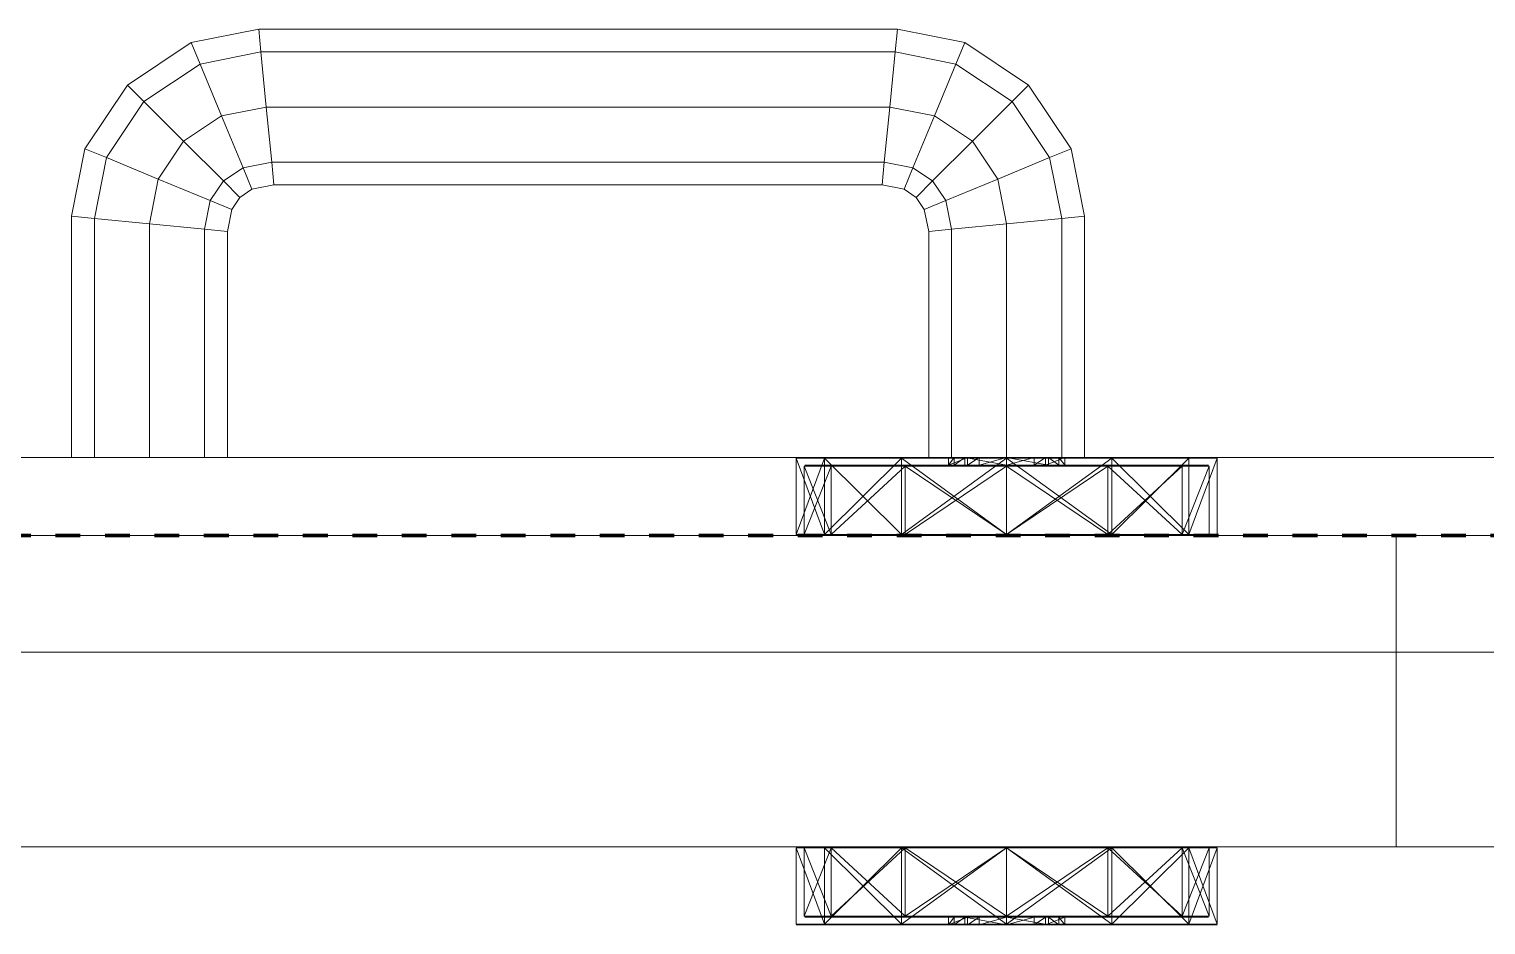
# Model space of a CAD drawing. Header units: millimetres. Extents: x -5300 to 98858, y -5196 to 93886.
# Drawn here: x 36936.6 to 37123.5, y 43115 to 43230 of the extents above; entities that cross this region are included whole.
import ezdxf

# ---------------------------------------------------------------- set-up
doc = ezdxf.new("R2010")
doc.units = ezdxf.units.MM
doc.linetypes.add('Штрих', pattern=[6.35, 3.175, -3.175])
doc.linetypes.add('Штрих_2_', pattern=[6.35, 3.175, -3.175])
for name, color, linetype, lineweight, true_color in [('_Разделитель помещений_', 4, 'Штрих', 70, 0x00ffff), ('Двери', 7, 'Continuous', 18, 0x7f7f7f), ('Стены', 7, 'Continuous', 18, 0x7f7f7f)]:
    doc.layers.add(name, color=color, linetype=linetype, lineweight=lineweight, true_color=true_color)

# ---------------------------------------------------------------- blocks, each defined once
blk = doc.blocks.new('СТВ_Перегородка_Кирпич 242319 - СТВ_Перегородка_Кирпич 2-249685-Подвал')
at = {"layer": 'Стены', "color": 254, "true_color": 0xd4d4d4}
blk.add_line((33750, 43150), (58000, 43150), dxfattribs=at)
blk = doc.blocks.new('СТВ_Перегородка_Кирпич 242319 - СТВ_Перегородка_Кирпич-249678-Подвал')
at = {"layer": 'Стены', "color": 254, "true_color": 0xd4d4d4}
for p, q in [((33750, 43165), (57830, 43165)), ((57830, 43165), (33750, 43165)), ((44735, 43165), (35765, 43165)), ((36400, 43165), (38100, 43165)), ((38100, 43165), (36400, 43165)), ((36400, 43165), (38100, 43165)), ((38100, 43165), (36400, 43165)), ((57830, 43150), (33750, 43150)), ((57830, 43150), (33750, 43150)), ((35750, 43150), (44750, 43150)), ((35750, 43150), (44750, 43150)), ((35750, 43150), (38750, 43150)), ((44735, 43150), (35765, 43150)), ((36400, 43150), (38100, 43150)), ((38100, 43150), (36400, 43150)), ((38100, 43150), (36400, 43150)), ((36400, 43150), (38100, 43150)), ((36400, 43150), (38100, 43150)), ((38100, 43150), (36400, 43150)), ((38100, 43150), (36400, 43150)), ((36400, 43150), (38100, 43150))]:
    blk.add_line(p, q, dxfattribs=at)
blk = doc.blocks.new('СТВ_Перегородка_Кирпич 242319 - СТВ_Перегородка_Кирпич 242319-249682-Подвал')
for name in ['СТВ_Перегородка_Кирпич 242319 - СТВ_Перегородка_Кирпич-249678-Подвал', 'СТВ_Перегородка_Кирпич 242319 - СТВ_Перегородка_Кирпич 2-249685-Подвал']:
    blk.add_blockref(name, (0, 0))
blk = doc.blocks.new('Дп-11 - Дп-11-249694-Подвал')
at = {"layer": 'Двери', "color": 254, "true_color": 0xd4d4d4}
for p, q in [((36957.36, 43228.28), (36966.02, 43230)), ((36966.02, 43230), (36957.36, 43228.28)), ((36966.3, 43227.07), (36966.02, 43230)), ((36966.02, 43230), (37047.98, 43230)), ((36966.02, 43230), (36966.3, 43227.07)), ((37047.98, 43230), (36966.02, 43230)), ((36966.02, 43230), (36966.3, 43227.07)), ((36966.3, 43227.07), (36966.02, 43230)), ((37047.7, 43227.07), (37047.98, 43230)), ((37047.98, 43230), (37047.7, 43227.07)), ((37047.98, 43230), (37047.7, 43227.07)), ((37047.7, 43227.07), (37047.98, 43230)), ((37047.98, 43230), (37056.64, 43228.28)), ((37056.64, 43228.28), (37047.98, 43230)), ((36949.18, 43222.82), (36957.36, 43228.28)), ((36957.36, 43228.28), (36949.18, 43222.82)), ((36958.5, 43225.52), (36957.36, 43228.28)), ((36957.36, 43228.28), (36958.5, 43225.52)), ((36957.36, 43228.28), (36958.5, 43225.52)), ((36958.5, 43225.52), (36957.36, 43228.28)), ((37055.5, 43225.52), (37056.64, 43228.28)), ((37056.64, 43228.28), (37055.5, 43225.52)), ((37056.64, 43228.28), (37055.5, 43225.52)), ((37055.5, 43225.52), (37056.64, 43228.28)), ((37056.64, 43228.28), (37064.82, 43222.82)), ((37064.82, 43222.82), (37056.64, 43228.28)), ((36966.3, 43227.07), (36958.5, 43225.52)), ((36958.5, 43225.52), (36966.3, 43227.07)), ((36958.5, 43225.52), (36966.3, 43227.07)), ((36966.3, 43227.07), (36958.5, 43225.52)), ((37047.7, 43227.07), (36966.3, 43227.07)), ((36967, 43220), (36966.3, 43227.07)), ((36966.3, 43227.07), (37047.7, 43227.07)), ((36966.3, 43227.07), (37047.7, 43227.07)), ((36966.3, 43227.07), (36967, 43220)), ((37047.7, 43227.07), (36966.3, 43227.07)), ((36966.3, 43227.07), (36967, 43220)), ((36967, 43220), (36966.3, 43227.07)), ((37047, 43220), (37047.7, 43227.07)), ((37047.7, 43227.07), (37047, 43220)), ((37047.7, 43227.07), (37047, 43220)), ((37047, 43220), (37047.7, 43227.07)), ((37055.5, 43225.52), (37047.7, 43227.07)), ((37047.7, 43227.07), (37055.5, 43225.52)), ((37047.7, 43227.07), (37055.5, 43225.52)), ((37055.5, 43225.52), (37047.7, 43227.07)), ((36958.5, 43225.52), (36951.3, 43220.7)), ((36951.3, 43220.7), (36958.5, 43225.52)), ((36951.3, 43220.7), (36958.5, 43225.52)), ((36958.5, 43225.52), (36951.3, 43220.7)), ((36961.26, 43218.86), (36958.5, 43225.52)), ((36958.5, 43225.52), (36961.26, 43218.86)), ((36958.5, 43225.52), (36961.26, 43218.86)), ((36961.26, 43218.86), (36958.5, 43225.52)), ((37052.74, 43218.86), (37055.5, 43225.52)), ((37055.5, 43225.52), (37052.74, 43218.86)), ((37055.5, 43225.52), (37052.74, 43218.86)), ((37052.74, 43218.86), (37055.5, 43225.52)), ((37062.7, 43220.7), (37055.5, 43225.52)), ((37055.5, 43225.52), (37062.7, 43220.7)), ((37055.5, 43225.52), (37062.7, 43220.7)), ((37062.7, 43220.7), (37055.5, 43225.52)), ((36943.72, 43214.64), (36949.18, 43222.82)), ((36949.18, 43222.82), (36943.72, 43214.64)), ((36951.3, 43220.7), (36949.18, 43222.82)), ((36949.18, 43222.82), (36951.3, 43220.7)), ((36949.18, 43222.82), (36951.3, 43220.7)), ((36951.3, 43220.7), (36949.18, 43222.82)), ((37062.7, 43220.7), (37064.82, 43222.82)), ((37064.82, 43222.82), (37062.7, 43220.7)), ((37064.82, 43222.82), (37062.7, 43220.7)), ((37062.7, 43220.7), (37064.82, 43222.82)), ((37064.82, 43222.82), (37070.28, 43214.64)), ((37070.28, 43214.64), (37064.82, 43222.82)), ((36951.3, 43220.7), (36946.48, 43213.5)), ((36946.48, 43213.5), (36951.3, 43220.7)), ((36946.48, 43213.5), (36951.3, 43220.7)), ((36951.3, 43220.7), (36946.48, 43213.5)), ((36956.39, 43215.61), (36951.3, 43220.7)), ((36951.3, 43220.7), (36956.39, 43215.61)), ((36951.3, 43220.7), (36956.39, 43215.61)), ((36956.39, 43215.61), (36951.3, 43220.7)), ((36967, 43220), (36961.26, 43218.86)), ((36961.26, 43218.86), (36967, 43220)), ((36961.26, 43218.86), (36967, 43220)), ((36967, 43220), (36961.26, 43218.86)), ((37047, 43220), (36967, 43220)), ((36967.7, 43212.93), (36967, 43220)), ((36967, 43220), (37047, 43220)), ((36967, 43220), (37047, 43220)), ((36967, 43220), (36967.7, 43212.93)), ((37047, 43220), (36967, 43220)), ((36967, 43220), (36967.7, 43212.93)), ((36967.7, 43212.93), (36967, 43220)), ((37046.3, 43212.93), (37047, 43220)), ((37047, 43220), (37046.3, 43212.93)), ((37047, 43220), (37046.3, 43212.93)), ((37046.3, 43212.93), (37047, 43220)), ((37052.74, 43218.86), (37047, 43220)), ((37047, 43220), (37052.74, 43218.86)), ((37047, 43220), (37052.74, 43218.86)), ((37052.74, 43218.86), (37047, 43220)), ((37057.61, 43215.61), (37062.7, 43220.7)), ((37062.7, 43220.7), (37057.61, 43215.61)), ((37062.7, 43220.7), (37057.61, 43215.61)), ((37057.61, 43215.61), (37062.7, 43220.7)), ((37067.52, 43213.5), (37062.7, 43220.7)), ((37062.7, 43220.7), (37067.52, 43213.5)), ((37062.7, 43220.7), (37067.52, 43213.5)), ((37067.52, 43213.5), (37062.7, 43220.7)), ((36961.26, 43218.86), (36956.39, 43215.61)), ((36956.39, 43215.61), (36961.26, 43218.86)), ((36956.39, 43215.61), (36961.26, 43218.86)), ((36961.26, 43218.86), (36956.39, 43215.61)), ((36964.02, 43212.2), (36961.26, 43218.86)), ((36961.26, 43218.86), (36964.02, 43212.2)), ((36961.26, 43218.86), (36964.02, 43212.2)), ((36964.02, 43212.2), (36961.26, 43218.86)), ((37049.98, 43212.2), (37052.74, 43218.86)), ((37052.74, 43218.86), (37049.98, 43212.2)), ((37052.74, 43218.86), (37049.98, 43212.2)), ((37049.98, 43212.2), (37052.74, 43218.86)), ((37057.61, 43215.61), (37052.74, 43218.86)), ((37052.74, 43218.86), (37057.61, 43215.61)), ((37052.74, 43218.86), (37057.61, 43215.61)), ((37057.61, 43215.61), (37052.74, 43218.86)), ((36942, 43205.98), (36943.72, 43214.64)), ((36943.72, 43214.64), (36942, 43205.98)), ((36946.48, 43213.5), (36943.72, 43214.64)), ((36943.72, 43214.64), (36946.48, 43213.5)), ((36943.72, 43214.64), (36946.48, 43213.5)), ((36946.48, 43213.5), (36943.72, 43214.64)), ((36956.39, 43215.61), (36953.14, 43210.74)), ((36953.14, 43210.74), (36956.39, 43215.61)), ((36953.14, 43210.74), (36956.39, 43215.61)), ((36956.39, 43215.61), (36953.14, 43210.74)), ((36961.49, 43210.51), (36956.39, 43215.61)), ((36956.39, 43215.61), (36961.49, 43210.51)), ((36956.39, 43215.61), (36961.49, 43210.51)), ((36961.49, 43210.51), (36956.39, 43215.61)), ((37052.51, 43210.51), (37057.61, 43215.61)), ((37057.61, 43215.61), (37052.51, 43210.51)), ((37057.61, 43215.61), (37052.51, 43210.51)), ((37052.51, 43210.51), (37057.61, 43215.61)), ((37060.86, 43210.74), (37057.61, 43215.61)), ((37057.61, 43215.61), (37060.86, 43210.74)), ((37057.61, 43215.61), (37060.86, 43210.74)), ((37060.86, 43210.74), (37057.61, 43215.61)), ((37067.52, 43213.5), (37070.28, 43214.64)), ((37070.28, 43214.64), (37067.52, 43213.5)), ((37070.28, 43214.64), (37067.52, 43213.5)), ((37067.52, 43213.5), (37070.28, 43214.64)), ((37070.28, 43214.64), (37072, 43205.98)), ((37072, 43205.98), (37070.28, 43214.64)), ((36946.48, 43213.5), (36944.93, 43205.7)), ((36944.93, 43205.7), (36946.48, 43213.5)), ((36944.93, 43205.7), (36946.48, 43213.5)), ((36946.48, 43213.5), (36944.93, 43205.7)), ((36953.14, 43210.74), (36946.48, 43213.5)), ((36946.48, 43213.5), (36953.14, 43210.74)), ((36946.48, 43213.5), (36953.14, 43210.74)), ((36953.14, 43210.74), (36946.48, 43213.5)), ((36967.7, 43212.93), (36964.02, 43212.2)), ((36964.02, 43212.2), (36967.7, 43212.93)), ((36964.02, 43212.2), (36967.7, 43212.93)), ((36967.7, 43212.93), (36964.02, 43212.2)), ((37046.3, 43212.93), (36967.7, 43212.93)), ((36967.98, 43210), (36967.7, 43212.93)), ((36967.7, 43212.93), (37046.3, 43212.93)), ((36967.7, 43212.93), (37046.3, 43212.93)), ((37046.3, 43212.93), (36967.7, 43212.93)), ((36967.7, 43212.93), (36967.98, 43210)), ((36967.7, 43212.93), (36967.98, 43210)), ((36967.98, 43210), (36967.7, 43212.93)), ((37046.02, 43210), (37046.3, 43212.93)), ((37046.3, 43212.93), (37046.02, 43210)), ((37046.3, 43212.93), (37046.02, 43210)), ((37046.02, 43210), (37046.3, 43212.93)), ((37049.98, 43212.2), (37046.3, 43212.93)), ((37046.3, 43212.93), (37049.98, 43212.2)), ((37046.3, 43212.93), (37049.98, 43212.2)), ((37049.98, 43212.2), (37046.3, 43212.93)), ((37060.86, 43210.74), (37067.52, 43213.5)), ((37067.52, 43213.5), (37060.86, 43210.74)), ((37067.52, 43213.5), (37060.86, 43210.74)), ((37060.86, 43210.74), (37067.52, 43213.5)), ((37069.07, 43205.7), (37067.52, 43213.5)), ((37067.52, 43213.5), (37069.07, 43205.7)), ((37067.52, 43213.5), (37069.07, 43205.7)), ((37069.07, 43205.7), (37067.52, 43213.5)), ((36953.14, 43210.74), (36952, 43205)), ((36952, 43205), (36953.14, 43210.74)), ((36952, 43205), (36953.14, 43210.74)), ((36953.14, 43210.74), (36952, 43205)), ((36959.8, 43207.98), (36953.14, 43210.74)), ((36953.14, 43210.74), (36959.8, 43207.98)), ((36953.14, 43210.74), (36959.8, 43207.98)), ((36959.8, 43207.98), (36953.14, 43210.74)), ((36964.02, 43212.2), (36961.49, 43210.51)), ((36961.49, 43210.51), (36964.02, 43212.2)), ((36961.49, 43210.51), (36964.02, 43212.2)), ((36964.02, 43212.2), (36961.49, 43210.51)), ((36965.16, 43209.44), (36964.02, 43212.2)), ((36964.02, 43212.2), (36965.16, 43209.44)), ((36964.02, 43212.2), (36965.16, 43209.44)), ((36965.16, 43209.44), (36964.02, 43212.2)), ((37048.84, 43209.44), (37049.98, 43212.2)), ((37049.98, 43212.2), (37048.84, 43209.44)), ((37049.98, 43212.2), (37048.84, 43209.44)), ((37048.84, 43209.44), (37049.98, 43212.2)), ((37052.51, 43210.51), (37049.98, 43212.2)), ((37049.98, 43212.2), (37052.51, 43210.51)), ((37049.98, 43212.2), (37052.51, 43210.51)), ((37052.51, 43210.51), (37049.98, 43212.2)), ((37054.2, 43207.98), (37060.86, 43210.74)), ((37060.86, 43210.74), (37054.2, 43207.98)), ((37060.86, 43210.74), (37054.2, 43207.98)), ((37054.2, 43207.98), (37060.86, 43210.74)), ((37062, 43205), (37060.86, 43210.74)), ((37060.86, 43210.74), (37062, 43205)), ((37060.86, 43210.74), (37062, 43205)), ((37062, 43205), (37060.86, 43210.74)), ((36961.49, 43210.51), (36959.8, 43207.98)), ((36959.8, 43207.98), (36961.49, 43210.51)), ((36959.8, 43207.98), (36961.49, 43210.51)), ((36961.49, 43210.51), (36959.8, 43207.98)), ((36963.6, 43208.4), (36961.49, 43210.51)), ((36961.49, 43210.51), (36963.6, 43208.4)), ((36961.49, 43210.51), (36963.6, 43208.4)), ((36963.6, 43208.4), (36961.49, 43210.51)), ((36965.16, 43209.44), (36963.6, 43208.4)), ((36963.6, 43208.4), (36965.16, 43209.44)), ((36967.98, 43210), (36965.16, 43209.44)), ((36965.16, 43209.44), (36967.98, 43210)), ((37046.02, 43210), (36967.98, 43210)), ((36967.98, 43210), (37046.02, 43210)), ((37048.84, 43209.44), (37046.02, 43210)), ((37046.02, 43210), (37048.84, 43209.44)), ((37050.4, 43208.4), (37048.84, 43209.44)), ((37048.84, 43209.44), (37050.4, 43208.4)), ((37050.4, 43208.4), (37052.51, 43210.51)), ((37052.51, 43210.51), (37050.4, 43208.4)), ((37052.51, 43210.51), (37050.4, 43208.4)), ((37050.4, 43208.4), (37052.51, 43210.51)), ((37054.2, 43207.98), (37052.51, 43210.51)), ((37052.51, 43210.51), (37054.2, 43207.98)), ((37052.51, 43210.51), (37054.2, 43207.98)), ((37054.2, 43207.98), (37052.51, 43210.51)), ((36959.8, 43207.98), (36959.07, 43204.3)), ((36959.07, 43204.3), (36959.8, 43207.98)), ((36959.07, 43204.3), (36959.8, 43207.98)), ((36959.8, 43207.98), (36959.07, 43204.3)), ((36962.56, 43206.84), (36959.8, 43207.98)), ((36959.8, 43207.98), (36962.56, 43206.84)), ((36959.8, 43207.98), (36962.56, 43206.84)), ((36962.56, 43206.84), (36959.8, 43207.98)), ((36963.6, 43208.4), (36962.56, 43206.84)), ((36962.56, 43206.84), (36963.6, 43208.4)), ((37051.44, 43206.84), (37050.4, 43208.4)), ((37050.4, 43208.4), (37051.44, 43206.84)), ((37051.44, 43206.84), (37054.2, 43207.98)), ((37054.2, 43207.98), (37051.44, 43206.84)), ((37054.2, 43207.98), (37051.44, 43206.84)), ((37051.44, 43206.84), (37054.2, 43207.98)), ((37054.93, 43204.3), (37054.2, 43207.98)), ((37054.2, 43207.98), (37054.93, 43204.3)), ((37054.2, 43207.98), (37054.93, 43204.3)), ((37054.93, 43204.3), (37054.2, 43207.98)), ((36944.93, 43205.7), (36942, 43205.98)), ((36942, 43205.98), (36944.93, 43205.7)), ((36942, 43175), (36942, 43205.98)), ((36942, 43205.98), (36944.93, 43205.7)), ((36944.93, 43205.7), (36942, 43205.98)), ((36942, 43205.98), (36942, 43175)), ((36952, 43205), (36944.93, 43205.7)), ((36944.93, 43205.7), (36944.93, 43175)), ((36944.93, 43205.7), (36952, 43205)), ((36944.93, 43175), (36944.93, 43205.7)), ((36944.93, 43175), (36944.93, 43205.7)), ((36944.93, 43205.7), (36952, 43205)), ((36952, 43205), (36944.93, 43205.7)), ((36944.93, 43205.7), (36944.93, 43175)), ((36962.56, 43206.84), (36962, 43204.02)), ((36962, 43204.02), (36962.56, 43206.84)), ((37052, 43204.02), (37051.44, 43206.84)), ((37051.44, 43206.84), (37052, 43204.02)), ((37062, 43205), (37069.07, 43205.7)), ((37069.07, 43205.7), (37062, 43205)), ((37069.07, 43205.7), (37062, 43205)), ((37062, 43205), (37069.07, 43205.7)), ((37069.07, 43205.7), (37072, 43205.98)), ((37072, 43205.98), (37069.07, 43205.7)), ((37072, 43205.98), (37069.07, 43205.7)), ((37069.07, 43205.7), (37072, 43205.98)), ((37069.07, 43175), (37069.07, 43205.7)), ((37069.07, 43205.7), (37069.07, 43175)), ((37069.07, 43205.7), (37069.07, 43175)), ((37069.07, 43175), (37069.07, 43205.7)), ((37072, 43205.98), (37072, 43175)), ((37072, 43175), (37072, 43205.98)), ((36959.07, 43204.3), (36952, 43205)), ((36952, 43205), (36952, 43175)), ((36952, 43205), (36959.07, 43204.3)), ((36952, 43175), (36952, 43205)), ((36959.07, 43204.3), (36952, 43205)), ((36952, 43205), (36952, 43175)), ((36952, 43175), (36952, 43205)), ((36952, 43205), (36959.07, 43204.3)), ((36962, 43204.02), (36959.07, 43204.3)), ((36959.07, 43204.3), (36959.07, 43175)), ((36959.07, 43204.3), (36962, 43204.02)), ((36959.07, 43175), (36959.07, 43204.3)), ((36962, 43204.02), (36959.07, 43204.3)), ((36959.07, 43204.3), (36959.07, 43175)), ((36959.07, 43175), (36959.07, 43204.3)), ((36959.07, 43204.3), (36962, 43204.02)), ((36962, 43204.02), (36962, 43175)), ((36962, 43175), (36962, 43204.02)), ((37052, 43204.02), (37054.93, 43204.3)), ((37054.93, 43204.3), (37052, 43204.02)), ((37054.93, 43204.3), (37052, 43204.02)), ((37052, 43204.02), (37054.93, 43204.3)), ((37052, 43175), (37052, 43204.02)), ((37052, 43204.02), (37052, 43175)), ((37054.93, 43204.3), (37062, 43205)), ((37062, 43205), (37054.93, 43204.3)), ((37062, 43205), (37054.93, 43204.3)), ((37054.93, 43204.3), (37062, 43205)), ((37054.93, 43175), (37054.93, 43204.3)), ((37054.93, 43204.3), (37054.93, 43175)), ((37054.93, 43204.3), (37054.93, 43175)), ((37054.93, 43175), (37054.93, 43204.3)), ((37062, 43175), (37062, 43205)), ((37062, 43205), (37062, 43175)), ((37062, 43205), (37062, 43175)), ((37062, 43175), (37062, 43205)), ((36390, 43175), (38110, 43175)), ((38110, 43175), (36390, 43175)), ((38010, 43175), (36490, 43175)), ((36490, 43175), (38010, 43175)), ((36944.93, 43175), (36942, 43175)), ((36942, 43175), (36944.93, 43175)), ((36944.93, 43175), (36942, 43175)), ((36942, 43175), (36944.93, 43175)), ((36952, 43175), (36944.93, 43175)), ((36944.93, 43175), (36952, 43175)), ((36952, 43175), (36944.93, 43175)), ((36944.93, 43175), (36952, 43175)), ((36952, 43175), (36959.07, 43175)), ((36959.07, 43175), (36952, 43175)), ((36959.07, 43175), (36952, 43175)), ((36952, 43175), (36959.07, 43175)), ((36959.07, 43175), (36962, 43175)), ((36962, 43175), (36959.07, 43175)), ((36962, 43175), (36959.07, 43175)), ((36959.07, 43175), (36962, 43175)), ((37038.62, 43175), (37035, 43175)), ((37035, 43175), (37038.62, 43175)), ((37035, 43175), (37048.5, 43175)), ((37038.62, 43174.9), (37035, 43174.9)), ((37038.62, 43174.9), (37035, 43174.9)), ((37035, 43165.1), (37035, 43174.9)), ((37038.62, 43174.9), (37035, 43165.1)), ((37038.62, 43165.1), (37035, 43174.9)), ((37038.62, 43174.9), (37035, 43174.9)), ((37035, 43174.9), (37038.62, 43174.9)), ((37035, 43174.9), (37035, 43165.1)), ((37038.62, 43174.9), (37035, 43165.1)), ((37035, 43174.9), (37038.62, 43165.1)), ((37038.7, 43175), (37035.1, 43175)), ((37038.7, 43175), (37035.1, 43175)), ((37057, 43175), (37035.1, 43175)), ((37057, 43175), (37035.1, 43175)), ((37057, 43175), (37035.1, 43175)), ((37039.48, 43173.9), (37036, 43173.9)), ((37039.48, 43173.9), (37036, 43173.9)), ((37036, 43173.9), (37036, 43165.1)), ((37039.48, 43165.1), (37036, 43173.9)), ((37039.48, 43173.9), (37036, 43165.1)), ((37039.57, 43174), (37036.1, 43174)), ((37039.57, 43174), (37036.1, 43174)), ((37057, 43174), (37036.1, 43174)), ((37057, 43174), (37036.1, 43174)), ((37057, 43174), (37036.1, 43174)), ((37048.5, 43175), (37038.62, 43175)), ((37038.62, 43175), (37048.5, 43175)), ((37038.62, 43175), (37048.5, 43175)), ((37048.5, 43174.9), (37038.62, 43174.9)), ((37048.5, 43174.9), (37038.62, 43174.9)), ((37048.5, 43174.9), (37038.62, 43165.1)), ((37048.5, 43165.1), (37038.62, 43174.9)), ((37038.62, 43165.1), (37038.62, 43174.9)), ((37038.62, 43165.1), (37038.62, 43174.9)), ((37048.5, 43174.9), (37038.62, 43174.9)), ((37048.5, 43174.9), (37038.62, 43174.9)), ((37048.5, 43165.1), (37038.62, 43174.9)), ((37048.5, 43174.9), (37038.62, 43165.1)), ((37038.62, 43174.9), (37038.62, 43165.1)), ((37038.62, 43174.9), (37038.62, 43165.1)), ((37048.55, 43175), (37038.7, 43175)), ((37048.55, 43175), (37038.7, 43175)), ((37057, 43175), (37038.7, 43175)), ((37054.53, 43175), (37038.7, 43175)), ((37055.28, 43175), (37038.7, 43175)), ((37038.7, 43175), (37057, 43175)), ((37057, 43175), (37038.7, 43175)), ((37049, 43173.9), (37039.48, 43173.9)), ((37049, 43173.9), (37039.48, 43173.9)), ((37049, 43173.9), (37039.48, 43165.1)), ((37049, 43173.9), (37039.48, 43165.1)), ((37039.48, 43173.9), (37039.48, 43165.1)), ((37039.48, 43173.9), (37039.48, 43165.1)), ((37049.05, 43174), (37039.57, 43174)), ((37049.05, 43174), (37039.57, 43174)), ((37055.28, 43174), (37039.57, 43174)), ((37057, 43174), (37039.57, 43174)), ((37054.53, 43174), (37039.57, 43174)), ((37039.57, 43174), (37057, 43174)), ((37057, 43174), (37039.57, 43174)), ((37062, 43175), (37048.5, 43175)), ((37062, 43175), (37048.5, 43175)), ((37075.5, 43175), (37048.5, 43175)), ((37075.5, 43175), (37048.5, 43175)), ((37075.5, 43175), (37048.5, 43175)), ((37048.5, 43175), (37048.5, 43175)), ((37062, 43174.9), (37048.5, 43174.9)), ((37062, 43174.9), (37048.5, 43174.9)), ((37062, 43174.9), (37048.5, 43165.1)), ((37062, 43165.1), (37048.5, 43174.9)), ((37048.5, 43165.1), (37048.5, 43174.9)), ((37048.5, 43165.1), (37048.5, 43174.9)), ((37062, 43174.9), (37048.5, 43174.9)), ((37062, 43174.9), (37048.5, 43174.9)), ((37062, 43174.9), (37048.5, 43165.1)), ((37048.5, 43174.9), (37048.5, 43165.1)), ((37062, 43174.9), (37048.5, 43165.1)), ((37048.5, 43174.9), (37048.5, 43165.1)), ((37062, 43175), (37048.55, 43175)), ((37062, 43175), (37048.55, 43175)), ((37048.55, 43175), (37057, 43175)), ((37048.55, 43175), (37057, 43175)), ((37048.55, 43175), (37058.46, 43175)), ((37056.62, 43175), (37048.55, 43175)), ((37055.28, 43175), (37048.55, 43175)), ((37062, 43173.9), (37049, 43173.9)), ((37062, 43173.9), (37049, 43173.9)), ((37062, 43173.9), (37049, 43165.1)), ((37062, 43165.1), (37049, 43173.9)), ((37049, 43173.9), (37049, 43165.1)), ((37049, 43173.9), (37049, 43165.1)), ((37062, 43174), (37049.05, 43174)), ((37062, 43174), (37049.05, 43174)), ((37056.62, 43174), (37049.05, 43174)), ((37049.05, 43174), (37055.28, 43174)), ((37058.46, 43174), (37049.05, 43174)), ((37057, 43174), (37049.05, 43174)), ((37057, 43174), (37049.05, 43174)), ((37054.93, 43175), (37052, 43175)), ((37052, 43175), (37054.93, 43175)), ((37054.53, 43174), (37054.53, 43175)), ((37054.53, 43175), (37055.28, 43175)), ((37054.53, 43175), (37057, 43175)), ((37054.53, 43174), (37055.28, 43175)), ((37054.53, 43174), (37057, 43175)), ((37054.53, 43175), (37057, 43175)), ((37055.28, 43174), (37054.53, 43174)), ((37054.53, 43174), (37057, 43174)), ((37054.53, 43174), (37057, 43174)), ((37062, 43175), (37054.93, 43175)), ((37054.93, 43175), (37062, 43175)), ((37056.62, 43175), (37055.28, 43175)), ((37055.28, 43174), (37056.62, 43175)), ((37055.28, 43174), (37055.28, 43175)), ((37056.62, 43174), (37055.28, 43174)), ((37062, 43175), (37056.62, 43175)), ((37062, 43174), (37056.62, 43175)), ((37056.62, 43174), (37056.62, 43175)), ((37062, 43175), (37056.62, 43175)), ((37062, 43174), (37056.62, 43174)), ((37062, 43174), (37056.62, 43174)), ((37057, 43175), (37058.46, 43175)), ((37057, 43175), (37057, 43174)), ((37057, 43174), (37057, 43175)), ((37057, 43175), (37057, 43175)), ((37057, 43175), (37057, 43174)), ((37057, 43175), (37057, 43175)), ((37057, 43175), (37057, 43174)), ((37058.46, 43175), (37057, 43174)), ((37057, 43174), (37057, 43175)), ((37057, 43174), (37057, 43175)), ((37057, 43174), (37057, 43175)), ((37057, 43175), (37057, 43174)), ((37057, 43175), (37057, 43175)), ((37057, 43175), (37057, 43175)), ((37057, 43174), (37057, 43175)), ((37057, 43174), (37057, 43175)), ((37057, 43174), (37057, 43175)), ((37057, 43175), (37057, 43175)), ((37058.46, 43174), (37057, 43174)), ((37057, 43174), (37057, 43174)), ((37057, 43174), (37057, 43174)), ((37057, 43174), (37057, 43174)), ((37057, 43174), (37057, 43174)), ((37057, 43174), (37057, 43174)), ((37062, 43175), (37058.46, 43175)), ((37062, 43175), (37058.46, 43175)), ((37062, 43175), (37058.46, 43174)), ((37058.46, 43175), (37058.46, 43174)), ((37062, 43174), (37058.46, 43174)), ((37062, 43174), (37058.46, 43174)), ((37075.45, 43175), (37062, 43175)), ((37075.45, 43175), (37062, 43175)), ((37067.37, 43175), (37062, 43175)), ((37062, 43175), (37065.54, 43175)), ((37067.37, 43174), (37062, 43175)), ((37062, 43174), (37062, 43175)), ((37067.37, 43175), (37062, 43175)), ((37062, 43175), (37062, 43175)), ((37062, 43175), (37065.54, 43175)), ((37062, 43175), (37062, 43174)), ((37065.54, 43175), (37062, 43174)), ((37062, 43175), (37062, 43175)), ((37062, 43175), (37075.5, 43175)), ((37075.5, 43175), (37062, 43175)), ((37069.07, 43175), (37062, 43175)), ((37062, 43175), (37069.07, 43175)), ((37075.5, 43174.9), (37062, 43174.9)), ((37075.5, 43174.9), (37062, 43174.9)), ((37075.5, 43174.9), (37062, 43165.1)), ((37075.5, 43165.1), (37062, 43174.9)), ((37062, 43165.1), (37062, 43174.9)), ((37062, 43165.1), (37062, 43174.9)), ((37075.5, 43174.9), (37062, 43174.9)), ((37075.5, 43174.9), (37062, 43174.9)), ((37062, 43174.9), (37062, 43165.1)), ((37062, 43174.9), (37075.5, 43165.1)), ((37075.5, 43165.1), (37062, 43174.9)), ((37062, 43174.9), (37062, 43165.1)), ((37074.95, 43174), (37062, 43174)), ((37074.95, 43174), (37062, 43174)), ((37067.37, 43174), (37062, 43174)), ((37065.54, 43174), (37062, 43174)), ((37067.37, 43174), (37062, 43174)), ((37062, 43174), (37062, 43174)), ((37065.54, 43174), (37062, 43174)), ((37062, 43174), (37062, 43174)), ((37075, 43173.9), (37062, 43173.9)), ((37075, 43173.9), (37062, 43173.9)), ((37075, 43165.1), (37062, 43173.9)), ((37062, 43173.9), (37062, 43165.1)), ((37075, 43173.9), (37062, 43165.1)), ((37062, 43173.9), (37062, 43165.1)), ((37067, 43175), (37065.54, 43175)), ((37067, 43175), (37065.54, 43174)), ((37075.45, 43175), (37065.54, 43175)), ((37065.54, 43175), (37065.54, 43174)), ((37067, 43174), (37065.54, 43174)), ((37065.54, 43174), (37074.95, 43174)), ((37067, 43174), (37067, 43175)), ((37069.47, 43175), (37067, 43175)), ((37067, 43175), (37067, 43174)), ((37067, 43174), (37069.47, 43175)), ((37067, 43174), (37067, 43175)), ((37067, 43174), (37067, 43175)), ((37067, 43174), (37067, 43175)), ((37069.47, 43175), (37067, 43175)), ((37067, 43175), (37067, 43175)), ((37067, 43175), (37067, 43175)), ((37067, 43175), (37085.3, 43175)), ((37067, 43175), (37088.9, 43175)), ((37067, 43175), (37067, 43175)), ((37067, 43175), (37067, 43174)), ((37067, 43175), (37088.9, 43175)), ((37067, 43175), (37067, 43175)), ((37067, 43175), (37067, 43174)), ((37067, 43175), (37067, 43174)), ((37067, 43175), (37088.9, 43175)), ((37067, 43175), (37085.3, 43175)), ((37067, 43175), (37067, 43175)), ((37067, 43175), (37067, 43174)), ((37067, 43175), (37067, 43174)), ((37067, 43175), (37067, 43174)), ((37067, 43175), (37085.3, 43175)), ((37067, 43175), (37075.45, 43175)), ((37067, 43175), (37075.45, 43175)), ((37069.47, 43174), (37067, 43174)), ((37069.47, 43174), (37067, 43174)), ((37067, 43174), (37067, 43174)), ((37067, 43174), (37084.43, 43174)), ((37067, 43174), (37067, 43174)), ((37067, 43174), (37087.9, 43174)), ((37067, 43174), (37067, 43174)), ((37067, 43174), (37074.95, 43174)), ((37067, 43174), (37067, 43174)), ((37067, 43174), (37074.95, 43174)), ((37067, 43174), (37084.43, 43174)), ((37067, 43174), (37067, 43174)), ((37067, 43174), (37087.9, 43174)), ((37067, 43174), (37084.43, 43174)), ((37067, 43174), (37087.9, 43174)), ((37067.37, 43175), (37068.72, 43175)), ((37068.72, 43174), (37067.37, 43175)), ((37067.37, 43174), (37067.37, 43175)), ((37067.37, 43175), (37075.45, 43175)), ((37068.72, 43174), (37067.37, 43174)), ((37074.95, 43174), (37067.37, 43174)), ((37069.47, 43175), (37068.72, 43175)), ((37069.47, 43174), (37068.72, 43175)), ((37068.72, 43174), (37068.72, 43175)), ((37068.72, 43175), (37075.45, 43175)), ((37068.72, 43175), (37085.3, 43175)), ((37069.47, 43174), (37068.72, 43174)), ((37084.43, 43174), (37068.72, 43174)), ((37074.95, 43174), (37068.72, 43174)), ((37072, 43175), (37069.07, 43175)), ((37069.07, 43175), (37072, 43175)), ((37069.47, 43174), (37069.47, 43175)), ((37069.47, 43175), (37085.3, 43175)), ((37069.47, 43174), (37084.43, 43174)), ((37084.43, 43174), (37074.95, 43174)), ((37074.95, 43174), (37084.43, 43174)), ((37075, 43173.9), (37084.52, 43173.9)), ((37075, 43173.9), (37084.52, 43173.9)), ((37075, 43173.9), (37075, 43165.1)), ((37084.52, 43173.9), (37075, 43165.1)), ((37075, 43173.9), (37075, 43165.1)), ((37075, 43173.9), (37084.52, 43165.1)), ((37075.45, 43175), (37085.3, 43175)), ((37085.3, 43175), (37075.45, 43175)), ((37075.5, 43175), (37085.38, 43175)), ((37085.38, 43175), (37075.5, 43175)), ((37075.5, 43175), (37089, 43175)), ((37075.5, 43175), (37085.38, 43175)), ((37075.5, 43175), (37075.5, 43175)), ((37085.38, 43174.9), (37075.5, 43174.9)), ((37085.38, 43174.9), (37075.5, 43174.9)), ((37075.5, 43165.1), (37085.38, 43174.9)), ((37075.5, 43165.1), (37075.5, 43174.9)), ((37085.38, 43165.1), (37075.5, 43174.9)), ((37075.5, 43165.1), (37075.5, 43174.9)), ((37075.5, 43174.9), (37085.38, 43174.9)), ((37085.38, 43174.9), (37075.5, 43174.9)), ((37075.5, 43174.9), (37075.5, 43165.1)), ((37075.5, 43165.1), (37085.38, 43174.9)), ((37085.38, 43165.1), (37075.5, 43174.9)), ((37075.5, 43174.9), (37075.5, 43165.1)), ((37084.43, 43174), (37087.9, 43174)), ((37087.9, 43174), (37084.43, 43174)), ((37084.52, 43173.9), (37088, 43173.9)), ((37088, 43173.9), (37084.52, 43173.9)), ((37084.52, 43173.9), (37084.52, 43165.1)), ((37084.52, 43165.1), (37088, 43173.9)), ((37088, 43173.9), (37084.52, 43165.1)), ((37084.52, 43173.9), (37084.52, 43165.1)), ((37085.3, 43175), (37088.9, 43175)), ((37088.9, 43175), (37085.3, 43175)), ((37085.38, 43175), (37089, 43175)), ((37089, 43175), (37085.38, 43175)), ((37085.38, 43174.9), (37089, 43174.9)), ((37089, 43174.9), (37085.38, 43174.9)), ((37085.38, 43165.1), (37085.38, 43174.9)), ((37085.38, 43165.1), (37089, 43174.9)), ((37089, 43174.9), (37085.38, 43165.1)), ((37085.38, 43165.1), (37085.38, 43174.9)), ((37085.38, 43174.9), (37089, 43174.9)), ((37089, 43174.9), (37085.38, 43174.9)), ((37085.38, 43174.9), (37085.38, 43165.1)), ((37085.38, 43165.1), (37089, 43174.9)), ((37089, 43174.9), (37085.38, 43165.1)), ((37085.38, 43174.9), (37085.38, 43165.1)), ((37088, 43173.9), (37088, 43165.1)), ((37089, 43165.1), (37089, 43174.9)), ((37089, 43174.9), (37089, 43165.1)), ((38110, 43165), (36390, 43165)), ((36390, 43165), (38110, 43165)), ((36400, 43165), (38100, 43165)), ((38100, 43165), (36400, 43165)), ((38012, 43165), (36488, 43165)), ((36488, 43165), (38012, 43165)), ((36488, 43165), (37112, 43165)), ((36488, 43165), (37112, 43165)), ((37112, 43165), (36488, 43165)), ((37112, 43165), (36488, 43165)), ((38010, 43165), (36490, 43165)), ((36490, 43165), (38010, 43165)), ((37038.62, 43165.1), (37035, 43165.1)), ((37038.62, 43165.1), (37035, 43165.1)), ((37038.62, 43165.1), (37035, 43165.1)), ((37035, 43165.1), (37038.62, 43165.1)), ((37038.62, 43165), (37035, 43165)), ((37035, 43165), (37038.62, 43165)), ((37048.5, 43165), (37035, 43165)), ((37038.7, 43165), (37035.1, 43165)), ((37038.7, 43165), (37035.1, 43165)), ((37039.4, 43165), (37035.1, 43165)), ((37039.4, 43165), (37035.1, 43165)), ((37035.9, 43165), (37035.1, 43165)), ((37039.4, 43165), (37035.9, 43165)), ((37039.4, 43165), (37035.9, 43165)), ((37039.48, 43165.1), (37036, 43165.1)), ((37039.48, 43165.1), (37036, 43165.1)), ((37048.5, 43165.1), (37038.62, 43165.1)), ((37048.5, 43165.1), (37038.62, 43165.1)), ((37048.5, 43165.1), (37038.62, 43165.1)), ((37048.5, 43165.1), (37038.62, 43165.1)), ((37048.5, 43165), (37038.62, 43165)), ((37038.62, 43165), (37048.5, 43165)), ((37048.5, 43165), (37038.62, 43165)), ((37048.55, 43165), (37038.7, 43165)), ((37048.55, 43165), (37038.7, 43165)), ((37048.95, 43165), (37038.7, 43165)), ((37048.95, 43165), (37038.7, 43165)), ((37039.4, 43165), (37038.7, 43165)), ((37039.4, 43165), (37038.7, 43165)), ((37048.95, 43165), (37039.4, 43165)), ((37048.95, 43165), (37039.4, 43165)), ((37049, 43165.1), (37039.48, 43165.1)), ((37049, 43165.1), (37039.48, 43165.1)), ((37062, 43165.1), (37048.5, 43165.1)), ((37062, 43165.1), (37048.5, 43165.1)), ((37062, 43165.1), (37048.5, 43165.1)), ((37062, 43165.1), (37048.5, 43165.1)), ((37062, 43165), (37048.5, 43165)), ((37048.5, 43165), (37062, 43165)), ((37048.5, 43165), (37048.5, 43165)), ((37048.5, 43165), (37075.5, 43165)), ((37048.5, 43165), (37075.5, 43165)), ((37048.5, 43165), (37075.5, 43165)), ((37062, 43165), (37048.55, 43165)), ((37062, 43165), (37048.55, 43165)), ((37048.95, 43165), (37048.55, 43165)), ((37048.95, 43165), (37048.55, 43165)), ((37062, 43165), (37048.95, 43165)), ((37062, 43165), (37048.95, 43165)), ((37062, 43165), (37048.95, 43165)), ((37062, 43165), (37048.95, 43165)), ((37062, 43165.1), (37049, 43165.1)), ((37062, 43165.1), (37049, 43165.1)), ((37075, 43165.1), (37062, 43165.1)), ((37075.5, 43165.1), (37062, 43165.1)), ((37075.5, 43165.1), (37062, 43165.1)), ((37062, 43165.1), (37075, 43165.1)), ((37062, 43165.1), (37075.5, 43165.1)), ((37075.5, 43165.1), (37062, 43165.1)), ((37075.05, 43165), (37062, 43165)), ((37075.45, 43165), (37062, 43165)), ((37075.05, 43165), (37062, 43165)), ((37075.45, 43165), (37062, 43165)), ((37075.05, 43165), (37062, 43165)), ((37062, 43165), (37062, 43165)), ((37075.05, 43165), (37062, 43165)), ((37062, 43165), (37062, 43165)), ((37062, 43165), (37075.5, 43165)), ((37062, 43165), (37075.5, 43165)), ((37084.52, 43165.1), (37075, 43165.1)), ((37075, 43165.1), (37084.52, 43165.1)), ((37075.05, 43165), (37084.6, 43165)), ((37084.6, 43165), (37075.05, 43165)), ((37075.05, 43165), (37085.3, 43165)), ((37075.05, 43165), (37075.45, 43165)), ((37085.3, 43165), (37075.05, 43165)), ((37075.05, 43165), (37075.45, 43165)), ((37085.3, 43165), (37075.45, 43165)), ((37085.3, 43165), (37075.45, 43165)), ((37075.5, 43165.1), (37085.38, 43165.1)), ((37085.38, 43165.1), (37075.5, 43165.1)), ((37075.5, 43165.1), (37085.38, 43165.1)), ((37085.38, 43165.1), (37075.5, 43165.1)), ((37075.5, 43165), (37085.38, 43165)), ((37085.38, 43165), (37075.5, 43165)), ((37075.5, 43165), (37075.5, 43165)), ((37085.38, 43165), (37075.5, 43165)), ((37089, 43165), (37075.5, 43165)), ((37084.52, 43165.1), (37088, 43165.1)), ((37088, 43165.1), (37084.52, 43165.1)), ((37084.6, 43165), (37088.1, 43165)), ((37088.1, 43165), (37084.6, 43165)), ((37084.6, 43165), (37085.3, 43165)), ((37084.6, 43165), (37088.9, 43165)), ((37088.9, 43165), (37084.6, 43165)), ((37084.6, 43165), (37085.3, 43165)), ((37085.3, 43165), (37088.9, 43165)), ((37088.9, 43165), (37085.3, 43165)), ((37085.38, 43165.1), (37089, 43165.1)), ((37089, 43165.1), (37085.38, 43165.1)), ((37085.38, 43165.1), (37089, 43165.1)), ((37089, 43165.1), (37085.38, 43165.1)), ((37085.38, 43165), (37089, 43165)), ((37089, 43165), (37085.38, 43165)), ((37088.1, 43165), (37088.9, 43165)), ((37112, 43125), (37112, 43165)), ((37112, 43165), (38012, 43165)), ((37112, 43165), (37112, 43125)), ((37112, 43125), (37112, 43165)), ((37112, 43165), (37112, 43165)), ((38012, 43165), (37112, 43165)), ((37112, 43165), (37112, 43165)), ((37112, 43165), (38012, 43165)), ((37112, 43165), (37112, 43125)), ((38012, 43165), (37112, 43165)), ((37112, 43165), (37112, 43125)), ((37112, 43165), (37112, 43165)), ((37112, 43165), (37112, 43165)), ((37112, 43165), (37112, 43125)), ((37112, 43125), (37112, 43165)), ((37112, 43125), (37112, 43165)), ((38012, 43125), (36488, 43125)), ((36488, 43125), (38012, 43125)), ((37112, 43125), (36488, 43125)), ((36488, 43125), (37112, 43125)), ((37112, 43125), (36488, 43125)), ((36488, 43125), (37112, 43125)), ((38000, 43125), (36500, 43125)), ((36500, 43125), (38000, 43125)), ((37038.62, 43125), (37035, 43125)), ((37035, 43125), (37038.62, 43125)), ((37035, 43125), (37048.5, 43125)), ((37038.62, 43124.9), (37035, 43124.9)), ((37038.62, 43124.9), (37035, 43124.9)), ((37035, 43124.9), (37035, 43115.1)), ((37038.62, 43115.1), (37035, 43124.9)), ((37038.62, 43115.1), (37035, 43124.9)), ((37038.62, 43124.9), (37035, 43124.9)), ((37035, 43124.9), (37038.62, 43124.9)), ((37035, 43124.9), (37035, 43115.1)), ((37038.62, 43115.1), (37035, 43124.9)), ((37035, 43124.9), (37038.62, 43115.1)), ((37038.7, 43125), (37035.1, 43125)), ((37038.7, 43125), (37035.1, 43125)), ((37039.4, 43125), (37035.1, 43125)), ((37039.4, 43125), (37035.1, 43125)), ((37035.9, 43125), (37035.1, 43125)), ((37039.4, 43125), (37035.9, 43125)), ((37039.4, 43125), (37035.9, 43125)), ((37039.48, 43124.9), (37036, 43124.9)), ((37039.48, 43124.9), (37036, 43124.9)), ((37036, 43124.9), (37036, 43116.1)), ((37039.48, 43124.9), (37036, 43116.1)), ((37039.48, 43116.1), (37036, 43124.9)), ((37048.5, 43125), (37038.62, 43125)), ((37038.62, 43125), (37048.5, 43125)), ((37038.62, 43125), (37048.5, 43125)), ((37048.5, 43124.9), (37038.62, 43124.9)), ((37048.5, 43124.9), (37038.62, 43124.9)), ((37048.5, 43115.1), (37038.62, 43124.9)), ((37048.5, 43124.9), (37038.62, 43115.1)), ((37038.62, 43124.9), (37038.62, 43115.1)), ((37038.62, 43115.1), (37038.62, 43124.9)), ((37048.5, 43124.9), (37038.62, 43124.9)), ((37038.62, 43124.9), (37048.5, 43124.9)), ((37048.5, 43124.9), (37038.62, 43115.1)), ((37038.62, 43124.9), (37038.62, 43115.1)), ((37038.62, 43124.9), (37038.62, 43115.1)), ((37038.62, 43115.1), (37048.5, 43124.9)), ((37048.55, 43125), (37038.7, 43125)), ((37048.55, 43125), (37038.7, 43125)), ((37048.95, 43125), (37038.7, 43125)), ((37048.95, 43125), (37038.7, 43125)), ((37039.4, 43125), (37038.7, 43125)), ((37038.7, 43125), (37039.4, 43125)), ((37048.95, 43125), (37039.4, 43125)), ((37048.95, 43125), (37039.4, 43125)), ((37049, 43124.9), (37039.48, 43124.9)), ((37049, 43124.9), (37039.48, 43124.9)), ((37049, 43124.9), (37039.48, 43116.1)), ((37049, 43116.1), (37039.48, 43124.9)), ((37039.48, 43124.9), (37039.48, 43116.1)), ((37039.48, 43116.1), (37039.48, 43124.9)), ((37062, 43125), (37048.5, 43125)), ((37062, 43125), (37048.5, 43125)), ((37075.5, 43125), (37048.5, 43125)), ((37075.5, 43125), (37048.5, 43125)), ((37075.5, 43125), (37048.5, 43125)), ((37048.5, 43125), (37048.5, 43125)), ((37062, 43124.9), (37048.5, 43124.9)), ((37062, 43124.9), (37048.5, 43124.9)), ((37062, 43124.9), (37048.5, 43115.1)), ((37062, 43115.1), (37048.5, 43124.9)), ((37048.5, 43124.9), (37048.5, 43115.1)), ((37048.5, 43115.1), (37048.5, 43124.9)), ((37062, 43124.9), (37048.5, 43124.9)), ((37048.5, 43124.9), (37062, 43124.9)), ((37062, 43124.9), (37048.5, 43115.1)), ((37048.5, 43124.9), (37048.5, 43115.1)), ((37048.5, 43124.9), (37048.5, 43115.1)), ((37048.5, 43124.9), (37062, 43115.1)), ((37062, 43125), (37048.55, 43125)), ((37062, 43125), (37048.55, 43125)), ((37048.95, 43125), (37048.55, 43125)), ((37048.55, 43125), (37048.95, 43125)), ((37062, 43125), (37048.95, 43125)), ((37062, 43125), (37048.95, 43125)), ((37062, 43125), (37048.95, 43125)), ((37062, 43125), (37048.95, 43125)), ((37062, 43124.9), (37049, 43124.9)), ((37062, 43124.9), (37049, 43124.9)), ((37062, 43124.9), (37049, 43116.1)), ((37062, 43116.1), (37049, 43124.9)), ((37049, 43124.9), (37049, 43116.1)), ((37049, 43116.1), (37049, 43124.9)), ((37075.05, 43125), (37062, 43125)), ((37075.45, 43125), (37062, 43125)), ((37075.45, 43125), (37062, 43125)), ((37075.05, 43125), (37062, 43125)), ((37075.05, 43125), (37062, 43125)), ((37062, 43125), (37062, 43125)), ((37075.05, 43125), (37062, 43125)), ((37062, 43125), (37062, 43125)), ((37062, 43125), (37075.5, 43125)), ((37075.5, 43125), (37062, 43125)), ((37075.5, 43124.9), (37062, 43124.9)), ((37075, 43124.9), (37062, 43124.9)), ((37075, 43124.9), (37062, 43124.9)), ((37075.5, 43124.9), (37062, 43124.9)), ((37075.5, 43124.9), (37062, 43115.1)), ((37062, 43124.9), (37062, 43115.1)), ((37075, 43116.1), (37062, 43124.9)), ((37075, 43124.9), (37062, 43116.1)), ((37062, 43124.9), (37062, 43116.1)), ((37075.5, 43115.1), (37062, 43124.9)), ((37062, 43115.1), (37062, 43124.9)), ((37062, 43116.1), (37062, 43124.9)), ((37075.5, 43124.9), (37062, 43124.9)), ((37062, 43124.9), (37075.5, 43124.9)), ((37075.5, 43115.1), (37062, 43124.9)), ((37062, 43124.9), (37062, 43115.1)), ((37062, 43124.9), (37062, 43115.1)), ((37062, 43124.9), (37075.5, 43115.1)), ((37075, 43124.9), (37084.52, 43124.9)), ((37084.52, 43124.9), (37075, 43124.9)), ((37075, 43116.1), (37075, 43124.9)), ((37075, 43124.9), (37084.52, 43116.1)), ((37084.52, 43124.9), (37075, 43116.1)), ((37075, 43124.9), (37075, 43116.1)), ((37075.05, 43125), (37084.6, 43125)), ((37084.6, 43125), (37075.05, 43125)), ((37075.05, 43125), (37075.45, 43125)), ((37075.05, 43125), (37085.3, 43125)), ((37085.3, 43125), (37075.05, 43125)), ((37075.45, 43125), (37075.05, 43125)), ((37075.45, 43125), (37085.3, 43125)), ((37085.3, 43125), (37075.45, 43125)), ((37075.5, 43125), (37085.38, 43125)), ((37085.38, 43125), (37075.5, 43125)), ((37075.5, 43125), (37089, 43125)), ((37075.5, 43125), (37085.38, 43125)), ((37075.5, 43125), (37075.5, 43125)), ((37075.5, 43124.9), (37085.38, 43124.9)), ((37075.5, 43124.9), (37085.38, 43124.9)), ((37075.5, 43124.9), (37075.5, 43115.1)), ((37075.5, 43115.1), (37085.38, 43124.9)), ((37075.5, 43124.9), (37075.5, 43115.1)), ((37075.5, 43124.9), (37085.38, 43115.1)), ((37075.5, 43124.9), (37085.38, 43124.9)), ((37075.5, 43124.9), (37085.38, 43124.9)), ((37075.5, 43115.1), (37075.5, 43124.9)), ((37075.5, 43124.9), (37085.38, 43115.1)), ((37075.5, 43124.9), (37075.5, 43115.1)), ((37075.5, 43124.9), (37085.38, 43115.1)), ((37084.52, 43124.9), (37088, 43124.9)), ((37088, 43124.9), (37084.52, 43124.9)), ((37084.52, 43124.9), (37084.52, 43116.1)), ((37084.52, 43116.1), (37088, 43124.9)), ((37088, 43116.1), (37084.52, 43124.9)), ((37084.52, 43124.9), (37084.52, 43116.1)), ((37084.6, 43125), (37088.1, 43125)), ((37088.1, 43125), (37084.6, 43125)), ((37085.3, 43125), (37084.6, 43125)), ((37084.6, 43125), (37088.9, 43125)), ((37088.9, 43125), (37084.6, 43125)), ((37085.3, 43125), (37084.6, 43125)), ((37085.3, 43125), (37088.9, 43125)), ((37088.9, 43125), (37085.3, 43125)), ((37085.38, 43125), (37089, 43125)), ((37089, 43125), (37085.38, 43125)), ((37085.38, 43124.9), (37089, 43124.9)), ((37089, 43124.9), (37085.38, 43124.9)), ((37085.38, 43115.1), (37085.38, 43124.9)), ((37085.38, 43115.1), (37089, 43124.9)), ((37089, 43115.1), (37085.38, 43124.9)), ((37085.38, 43124.9), (37085.38, 43115.1)), ((37085.38, 43124.9), (37089, 43124.9)), ((37089, 43124.9), (37085.38, 43124.9)), ((37085.38, 43115.1), (37085.38, 43124.9)), ((37085.38, 43115.1), (37089, 43124.9)), ((37089, 43115.1), (37085.38, 43124.9)), ((37085.38, 43124.9), (37085.38, 43115.1)), ((37088, 43124.9), (37088, 43116.1)), ((37088.9, 43125), (37088.1, 43125)), ((37089, 43115.1), (37089, 43124.9)), ((37089, 43115.1), (37089, 43124.9)), ((38012, 43125), (37112, 43125)), ((38012, 43125), (37112, 43125)), ((37112, 43125), (37112, 43125)), ((37112, 43125), (38012, 43125)), ((37112, 43125), (37112, 43125)), ((37112, 43125), (38012, 43125)), ((37112, 43125), (37112, 43125)), ((37112, 43125), (37112, 43125)), ((37039.48, 43116.1), (37036, 43116.1)), ((37039.48, 43116.1), (37036, 43116.1)), ((37039.57, 43116), (37036.1, 43116)), ((37039.57, 43116), (37036.1, 43116)), ((37057, 43116), (37036.1, 43116)), ((37057, 43116), (37036.1, 43116)), ((37057, 43116), (37036.1, 43116)), ((37049, 43116.1), (37039.48, 43116.1)), ((37049, 43116.1), (37039.48, 43116.1)), ((37049.05, 43116), (37039.57, 43116)), ((37049.05, 43116), (37039.57, 43116)), ((37057, 43116), (37039.57, 43116)), ((37054.53, 43116), (37039.57, 43116)), ((37055.28, 43116), (37039.57, 43116)), ((37039.57, 43116), (37057, 43116)), ((37057, 43116), (37039.57, 43116)), ((37062, 43116.1), (37049, 43116.1)), ((37062, 43116.1), (37049, 43116.1)), ((37062, 43116), (37049.05, 43116)), ((37062, 43116), (37049.05, 43116)), ((37049.05, 43116), (37057, 43116)), ((37049.05, 43116), (37057, 43116)), ((37049.05, 43116), (37058.46, 43116)), ((37056.62, 43116), (37049.05, 43116)), ((37055.28, 43116), (37049.05, 43116)), ((37054.53, 43115), (37054.53, 43116)), ((37054.53, 43116), (37055.28, 43116)), ((37054.53, 43116), (37057, 43116)), ((37054.53, 43115), (37055.28, 43116)), ((37054.53, 43115), (37057, 43116)), ((37054.53, 43116), (37057, 43116)), ((37056.62, 43116), (37055.28, 43116)), ((37055.28, 43115), (37056.62, 43116)), ((37055.28, 43115), (37055.28, 43116)), ((37062, 43116), (37056.62, 43116)), ((37062, 43115), (37056.62, 43116)), ((37056.62, 43115), (37056.62, 43116)), ((37062, 43116), (37056.62, 43116)), ((37057, 43116), (37058.46, 43116)), ((37057, 43116), (37057, 43115)), ((37057, 43115), (37057, 43116)), ((37057, 43116), (37057, 43116)), ((37057, 43116), (37057, 43115)), ((37057, 43116), (37057, 43116)), ((37057, 43116), (37057, 43115)), ((37058.46, 43116), (37057, 43115)), ((37057, 43115), (37057, 43116)), ((37057, 43115), (37057, 43116)), ((37057, 43115), (37057, 43116)), ((37057, 43116), (37057, 43115)), ((37057, 43116), (37057, 43116)), ((37057, 43116), (37057, 43116)), ((37057, 43115), (37057, 43116)), ((37057, 43115), (37057, 43116)), ((37057, 43115), (37057, 43116)), ((37057, 43116), (37057, 43116)), ((37062, 43116), (37058.46, 43116)), ((37062, 43116), (37058.46, 43116)), ((37062, 43116), (37058.46, 43115)), ((37058.46, 43116), (37058.46, 43115)), ((37075, 43116.1), (37062, 43116.1)), ((37075, 43116.1), (37062, 43116.1)), ((37074.95, 43116), (37062, 43116)), ((37074.95, 43116), (37062, 43116)), ((37067.37, 43116), (37062, 43116)), ((37062, 43116), (37065.54, 43116)), ((37067.37, 43115), (37062, 43116)), ((37062, 43115), (37062, 43116)), ((37067.37, 43116), (37062, 43116)), ((37062, 43116), (37062, 43116)), ((37062, 43116), (37065.54, 43116)), ((37062, 43116), (37062, 43115)), ((37065.54, 43116), (37062, 43115)), ((37062, 43116), (37062, 43116)), ((37067, 43116), (37065.54, 43116)), ((37067, 43116), (37065.54, 43115)), ((37074.95, 43116), (37065.54, 43116)), ((37065.54, 43116), (37065.54, 43115)), ((37067, 43115), (37067, 43116)), ((37069.47, 43116), (37067, 43116)), ((37067, 43116), (37067, 43115)), ((37067, 43115), (37069.47, 43116)), ((37067, 43115), (37067, 43116)), ((37067, 43115), (37067, 43116)), ((37067, 43115), (37067, 43116)), ((37069.47, 43116), (37067, 43116)), ((37067, 43116), (37067, 43116)), ((37067, 43116), (37067, 43116)), ((37067, 43116), (37084.43, 43116)), ((37067, 43116), (37087.9, 43116)), ((37067, 43116), (37067, 43116)), ((37067, 43116), (37067, 43115)), ((37067, 43116), (37087.9, 43116)), ((37067, 43116), (37067, 43116)), ((37067, 43116), (37067, 43115)), ((37067, 43116), (37067, 43115)), ((37067, 43116), (37087.9, 43116)), ((37067, 43116), (37084.43, 43116)), ((37067, 43116), (37067, 43116)), ((37067, 43116), (37067, 43115)), ((37067, 43116), (37067, 43115)), ((37067, 43116), (37067, 43115)), ((37067, 43116), (37084.43, 43116)), ((37067, 43116), (37074.95, 43116)), ((37067, 43116), (37074.95, 43116)), ((37067.37, 43116), (37068.72, 43116)), ((37068.72, 43115), (37067.37, 43116)), ((37067.37, 43115), (37067.37, 43116)), ((37067.37, 43116), (37074.95, 43116)), ((37069.47, 43116), (37068.72, 43116)), ((37069.47, 43115), (37068.72, 43116)), ((37068.72, 43115), (37068.72, 43116)), ((37068.72, 43116), (37074.95, 43116)), ((37068.72, 43116), (37084.43, 43116)), ((37069.47, 43115), (37069.47, 43116)), ((37069.47, 43116), (37084.43, 43116)), ((37074.95, 43116), (37084.43, 43116)), ((37084.43, 43116), (37074.95, 43116)), ((37075, 43116.1), (37084.52, 43116.1)), ((37084.52, 43116.1), (37075, 43116.1)), ((37084.43, 43116), (37087.9, 43116)), ((37087.9, 43116), (37084.43, 43116)), ((37084.52, 43116.1), (37088, 43116.1)), ((37088, 43116.1), (37084.52, 43116.1)), ((37038.62, 43115.1), (37035, 43115.1)), ((37038.62, 43115.1), (37035, 43115.1)), ((37038.62, 43115.1), (37035, 43115.1)), ((37035, 43115.1), (37038.62, 43115.1)), ((37038.62, 43115), (37035, 43115)), ((37035, 43115), (37038.62, 43115)), ((37048.5, 43115), (37035, 43115)), ((37038.7, 43115), (37035.1, 43115)), ((37038.7, 43115), (37035.1, 43115)), ((37057, 43115), (37035.1, 43115)), ((37057, 43115), (37035.1, 43115)), ((37057, 43115), (37035.1, 43115)), ((37048.5, 43115.1), (37038.62, 43115.1)), ((37048.5, 43115.1), (37038.62, 43115.1)), ((37048.5, 43115.1), (37038.62, 43115.1)), ((37038.62, 43115.1), (37048.5, 43115.1)), ((37048.5, 43115), (37038.62, 43115)), ((37038.62, 43115), (37048.5, 43115)), ((37048.5, 43115), (37038.62, 43115)), ((37048.55, 43115), (37038.7, 43115)), ((37048.55, 43115), (37038.7, 43115)), ((37055.28, 43115), (37038.7, 43115)), ((37057, 43115), (37038.7, 43115)), ((37054.53, 43115), (37038.7, 43115)), ((37038.7, 43115), (37057, 43115)), ((37057, 43115), (37038.7, 43115)), ((37062, 43115.1), (37048.5, 43115.1)), ((37062, 43115.1), (37048.5, 43115.1)), ((37062, 43115.1), (37048.5, 43115.1)), ((37048.5, 43115.1), (37062, 43115.1)), ((37062, 43115), (37048.5, 43115)), ((37048.5, 43115), (37062, 43115)), ((37048.5, 43115), (37048.5, 43115)), ((37048.5, 43115), (37075.5, 43115)), ((37048.5, 43115), (37075.5, 43115)), ((37048.5, 43115), (37075.5, 43115)), ((37062, 43115), (37048.55, 43115)), ((37062, 43115), (37048.55, 43115)), ((37056.62, 43115), (37048.55, 43115)), ((37048.55, 43115), (37055.28, 43115)), ((37058.46, 43115), (37048.55, 43115)), ((37057, 43115), (37048.55, 43115)), ((37057, 43115), (37048.55, 43115)), ((37055.28, 43115), (37054.53, 43115)), ((37054.53, 43115), (37057, 43115)), ((37054.53, 43115), (37057, 43115)), ((37056.62, 43115), (37055.28, 43115)), ((37062, 43115), (37056.62, 43115)), ((37062, 43115), (37056.62, 43115)), ((37058.46, 43115), (37057, 43115)), ((37057, 43115), (37057, 43115)), ((37057, 43115), (37057, 43115)), ((37057, 43115), (37057, 43115)), ((37057, 43115), (37057, 43115)), ((37057, 43115), (37057, 43115)), ((37062, 43115), (37058.46, 43115)), ((37062, 43115), (37058.46, 43115)), ((37075.5, 43115.1), (37062, 43115.1)), ((37075.5, 43115.1), (37062, 43115.1)), ((37075.5, 43115.1), (37062, 43115.1)), ((37062, 43115.1), (37075.5, 43115.1)), ((37075.45, 43115), (37062, 43115)), ((37075.45, 43115), (37062, 43115)), ((37067.37, 43115), (37062, 43115)), ((37065.54, 43115), (37062, 43115)), ((37067.37, 43115), (37062, 43115)), ((37062, 43115), (37062, 43115)), ((37065.54, 43115), (37062, 43115)), ((37062, 43115), (37062, 43115)), ((37062, 43115), (37075.5, 43115)), ((37062, 43115), (37075.5, 43115)), ((37067, 43115), (37065.54, 43115)), ((37065.54, 43115), (37075.45, 43115)), ((37069.47, 43115), (37067, 43115)), ((37069.47, 43115), (37067, 43115)), ((37067, 43115), (37067, 43115)), ((37067, 43115), (37085.3, 43115)), ((37067, 43115), (37067, 43115)), ((37067, 43115), (37088.9, 43115)), ((37067, 43115), (37067, 43115)), ((37067, 43115), (37075.45, 43115)), ((37067, 43115), (37067, 43115)), ((37067, 43115), (37075.45, 43115)), ((37067, 43115), (37085.3, 43115)), ((37067, 43115), (37067, 43115)), ((37067, 43115), (37088.9, 43115)), ((37067, 43115), (37085.3, 43115)), ((37067, 43115), (37088.9, 43115)), ((37068.72, 43115), (37067.37, 43115)), ((37075.45, 43115), (37067.37, 43115)), ((37069.47, 43115), (37068.72, 43115)), ((37085.3, 43115), (37068.72, 43115)), ((37075.45, 43115), (37068.72, 43115)), ((37069.47, 43115), (37085.3, 43115)), ((37085.3, 43115), (37075.45, 43115)), ((37075.45, 43115), (37085.3, 43115)), ((37075.5, 43115.1), (37085.38, 43115.1)), ((37075.5, 43115.1), (37085.38, 43115.1)), ((37075.5, 43115.1), (37085.38, 43115.1)), ((37075.5, 43115.1), (37085.38, 43115.1)), ((37075.5, 43115), (37085.38, 43115)), ((37085.38, 43115), (37075.5, 43115)), ((37075.5, 43115), (37075.5, 43115)), ((37085.38, 43115), (37075.5, 43115)), ((37089, 43115), (37075.5, 43115)), ((37085.3, 43115), (37088.9, 43115)), ((37088.9, 43115), (37085.3, 43115)), ((37085.38, 43115.1), (37089, 43115.1)), ((37089, 43115.1), (37085.38, 43115.1)), ((37085.38, 43115.1), (37089, 43115.1)), ((37089, 43115.1), (37085.38, 43115.1)), ((37085.38, 43115), (37089, 43115)), ((37089, 43115), (37085.38, 43115))]:
    blk.add_line(p, q, dxfattribs=at)
blk = doc.blocks.new('Дп-11 - Дп-11-249698-Подвал')
blk.add_blockref('Дп-11 - Дп-11-249694-Подвал', (0, 0))

msp = doc.modelspace()

# ---------------------------------------------------------------- linework, layer by layer
at = {"layer": '_Разделитель помещений_', "color": 131, "linetype": 'Штрих_2_', "true_color": 0xaaffff}
msp.add_line((15750, 43165), (57830, 43165), dxfattribs=at)

# ---------------------------------------------------------------- block references
at = {"layer": 'Двери', "color": 254, "true_color": 0xd4d4d4}
msp.add_blockref('Дп-11 - Дп-11-249698-Подвал', (0, 0), dxfattribs=at)
at = {"layer": 'Стены', "color": 254, "true_color": 0xd4d4d4}
msp.add_blockref('СТВ_Перегородка_Кирпич 242319 - СТВ_Перегородка_Кирпич 242319-249682-Подвал', (0, 0), dxfattribs=at)

doc.saveas('drawing.dxf')
